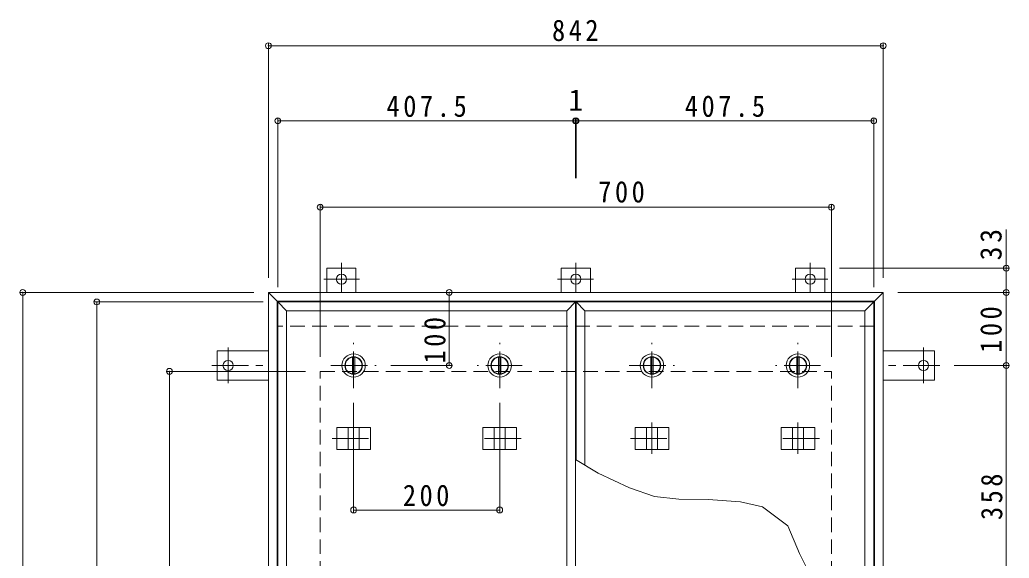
# Model space of a CAD drawing. Units: millimetres on the paper, enlarged 2 times, with parts at other scales. Extents: x -524 to 544, y -392 to 321.
# Drawn here: x -423.2 to -152.2, y 103 to 250.4 of the extents above; entities that cross this region are included whole.
import ezdxf
from ezdxf.enums import TextEntityAlignment as Align

# ---------------------------------------------------------------- set-up
doc = ezdxf.new("R2010")
doc.units = ezdxf.units.MM
doc.header["$LTSCALE"] = 2
doc.header["$PDMODE"] = 32
doc.header["$PDSIZE"] = 1.6
doc.linetypes.add('CHAIN1', pattern=[8, 5, -1, 1, -1])
doc.linetypes.add('DASHED2', pattern=[3, 2, -1])
for name, color, linetype, lineweight in [('0-1_躯体', 2, 'Continuous', 9), ('0-2_仕上', 3, 'Continuous', 9), ('0-3_建具', 4, 'Continuous', 9), ('0-5_寸法', 4, 'Continuous', 9), ('0-C', 2, 'Continuous', 9), ('0-E', 3, 'Continuous', 9), ('0-F', 7, 'Continuous', 9)]:
    doc.layers.add(name, color=color, linetype=linetype, lineweight=lineweight)
doc.styles.add('ＭＳ ゴシック', font='')
doc.styles.get('ＭＳ ゴシック').set_extended_font_data('MS Gothic')

msp = doc.modelspace()

# ---------------------------------------------------------------- linework, layer by layer
at = {"layer": '0-1_躯体', "linetype": 'DASHED2'}
for p, q in [((-189.094, 166.566), (-352.694, 166.566)), ((-340.894, 14.166), (-340.894, 154.166)), ((-340.894, 154.166), (-200.894, 154.166)), ((-200.894, 14.166), (-200.894, 154.166))]:
    msp.add_line(p, q, dxfattribs=at)
at = {"layer": '0-1_躯体', "linetype": 'CHAIN1'}
for p, q in [((-291.744, 149.566), (-291.744, 161.966)), ((-285.544, 155.766), (-297.944, 155.766))]:
    msp.add_line(p, q, dxfattribs=at)
at = {"layer": '0-1_躯体'}
for p, q in [((-292.044, 158.047), (-292.044, 153.486)), ((-291.444, 158.047), (-291.444, 153.486))]:
    msp.add_line(p, q, dxfattribs=at)
for radius in [3.2, 2.4, 2.3]:
    msp.add_circle((-291.744, 155.766), radius, dxfattribs=at)
at = {"layer": '0-2_仕上'}
for p, q in [((-352.494, 173.166), (-350.094, 170.766)), ((-352.494, 173.166), (-270.994, 173.166)), ((-352.494, -4.834), (-352.494, 173.166)), ((-350.094, -2.434), (-350.094, 170.766)), ((-350.094, 170.766), (-273.394, 170.766)), ((-273.394, 170.766), (-270.994, 173.166)), ((-273.394, 170.766), (-273.394, -2.434)), ((-268.394, 170.766), (-270.794, 173.166)), ((-189.294, 173.166), (-270.794, 173.166)), ((-270.794, 173.166), (-270.794, 129.886)), ((-191.694, 170.766), (-268.394, 170.766)), ((-268.394, 170.766), (-268.394, 128.47)), ((-189.294, 173.166), (-191.694, 170.766)), ((-191.694, 89.25), (-191.694, 170.766)), ((-189.294, 88.32), (-189.294, 173.166))]:
    msp.add_line(p, q, dxfattribs=at)
msp.add_lwpolyline([(-270.994, 173.166), (-270.994, -4.834), (-352.494, -4.834)], dxfattribs=at)
at = {"layer": '0-3_建具', "color": 2}
for p, q in [((-355.094, 175.766), (-352.694, 173.366)), ((-355.094, -7.434), (-355.094, 175.766)), ((-186.694, 175.766), (-355.094, 175.766)), ((-186.694, 175.766), (-189.094, 173.366)), ((-186.694, -7.434), (-186.694, 175.766)), ((-352.694, -5.034), (-352.694, 173.366)), ((-189.094, 173.366), (-352.694, 173.366)), ((-189.094, -5.034), (-189.094, 173.366))]:
    msp.add_line(p, q, dxfattribs=at)
at = {"layer": '0-3_建具'}
for p, q in [((-336.362, 138.766), (-336.362, 132.766)), ((-336.362, 138.766), (-327.126, 138.766)), ((-333.244, 138.766), (-333.244, 132.766)), ((-330.244, 138.766), (-330.244, 132.766)), ((-327.126, 138.766), (-327.126, 132.766)), ((-287.126, 138.766), (-296.362, 138.766)), ((-296.362, 138.766), (-296.362, 132.766)), ((-293.244, 138.766), (-293.244, 132.766)), ((-290.244, 138.766), (-290.244, 132.766)), ((-287.126, 138.766), (-287.126, 132.766)), ((-254.662, 138.766), (-254.662, 132.766)), ((-254.662, 138.766), (-245.426, 138.766)), ((-251.544, 138.766), (-251.544, 132.766)), ((-248.544, 138.766), (-248.544, 132.766)), ((-245.426, 138.766), (-245.426, 132.766)), ((-205.426, 138.766), (-214.662, 138.766)), ((-214.662, 138.766), (-214.662, 132.766)), ((-211.544, 138.766), (-211.544, 132.766)), ((-208.544, 138.766), (-208.544, 132.766)), ((-205.426, 138.766), (-205.426, 132.766)), ((-336.362, 132.766), (-327.126, 132.766)), ((-287.126, 132.766), (-296.362, 132.766)), ((-254.662, 132.766), (-245.426, 132.766)), ((-205.426, 132.766), (-214.662, 132.766))]:
    msp.add_line(p, q, dxfattribs=at)
at = {"layer": '0-3_建具', "linetype": 'CHAIN1'}
for p, q in [((-331.744, 140.19), (-331.744, 131.542)), ((-291.744, 140.19), (-291.744, 131.542)), ((-250.044, 140.19), (-250.044, 131.542)), ((-210.044, 140.19), (-210.044, 131.542)), ((-337.626, 135.766), (-325.862, 135.766)), ((-285.862, 135.766), (-297.626, 135.766)), ((-255.926, 135.766), (-244.162, 135.766)), ((-204.162, 135.766), (-215.926, 135.766))]:
    msp.add_line(p, q, dxfattribs=at)
at = {"layer": '0-5_寸法', "color": 7}
for p, q in [((-152.99, 182.406), (-152.99, 193.038)), ((-264.742, 126.316), (-270.994, 130.004))]:
    msp.add_line(p, q, dxfattribs=at)
msp.add_lwpolyline([(-189.094, 88.243), (-196.002, 90.918), (-202.049, 94.202), (-206.563, 98.05), (-209.634, 104.34), (-212.797, 111.832), (-219.79, 117.076), (-225.783, 118.408), (-234.607, 119.074), (-242.682, 119.157), (-249.341, 119.906), (-256.167, 122.237), (-264.742, 126.316)], dxfattribs=at)
at = {"layer": '0-C', "linetype": 'CHAIN1'}
for p, q in [((-331.744, 149.566), (-331.744, 161.966)), ((-250.044, 149.566), (-250.044, 161.966)), ((-210.044, 149.566), (-210.044, 161.966)), ((-337.944, 155.766), (-325.544, 155.766)), ((-256.244, 155.766), (-243.844, 155.766)), ((-203.844, 155.766), (-216.244, 155.766))]:
    msp.add_line(p, q, dxfattribs=at)
at = {"layer": '0-C'}
for p, q in [((-332.044, 158.047), (-332.044, 153.486)), ((-331.444, 158.047), (-331.444, 153.486)), ((-250.344, 158.047), (-250.344, 153.486)), ((-249.744, 158.047), (-249.744, 153.486)), ((-210.344, 158.047), (-210.344, 153.486)), ((-209.744, 158.047), (-209.744, 153.486))]:
    msp.add_line(p, q, dxfattribs=at)
for centre, radius in [((-331.744, 155.766), 3.2), ((-331.744, 155.766), 2.4), ((-331.744, 155.766), 2.3), ((-250.044, 155.766), 3.2), ((-250.044, 155.766), 2.4), ((-250.044, 155.766), 2.3), ((-210.044, 155.766), 3.2), ((-210.044, 155.766), 2.4), ((-210.044, 155.766), 2.3)]:
    msp.add_circle(centre, radius, dxfattribs=at)
at = {"layer": '0-E'}
for p, q in [((-331.094, 182.406), (-339.094, 182.406)), ((-339.094, 175.766), (-339.094, 182.406)), ((-331.094, 175.766), (-331.094, 182.406)), ((-274.894, 182.406), (-266.894, 182.406)), ((-274.894, 175.766), (-274.894, 182.406)), ((-266.894, 175.766), (-266.894, 182.406)), ((-210.694, 182.406), (-202.694, 182.406)), ((-210.694, 175.766), (-210.694, 182.406)), ((-202.694, 175.766), (-202.694, 182.406)), ((-369.134, 159.766), (-369.134, 151.766)), ((-355.094, 159.766), (-369.134, 159.766)), ((-186.694, 159.766), (-172.654, 159.766)), ((-172.654, 159.766), (-172.654, 151.766)), ((-355.094, 151.766), (-369.134, 151.766)), ((-186.694, 151.766), (-172.654, 151.766))]:
    msp.add_line(p, q, dxfattribs=at)
at = {"layer": '0-E', "linetype": 'CHAIN1'}
for p, q in [((-335.094, 183.838), (-335.094, 175.806)), ((-270.894, 183.838), (-270.894, 175.806)), ((-206.694, 183.838), (-206.694, 175.806)), ((-330.126, 179.406), (-339.904, 179.406)), ((-275.862, 179.406), (-266.085, 179.406)), ((-211.662, 179.406), (-201.885, 179.406)), ((-366.134, 160.734), (-366.134, 150.957)), ((-175.654, 160.734), (-175.654, 150.957)), ((-370.566, 155.766), (-355.094, 155.766)), ((-171.222, 155.766), (-186.694, 155.766))]:
    msp.add_line(p, q, dxfattribs=at)
at = {"layer": '0-E'}
for centre in [(-335.094, 179.406), (-270.894, 179.406), (-206.694, 179.406), (-366.134, 155.766), (-175.654, 155.766)]:
    msp.add_circle(centre, 1.4, dxfattribs=at)
at = {"layer": '0-F'}
for p, q in [((-355.094, 243.909), (-355.094, 179.766)), ((-186.694, 243.909), (-186.694, 179.766)), ((-355.094, 243.309), (-186.694, 243.309)), ((-352.494, 223.35), (-352.494, 177.166)), ((-352.494, 222.75), (-270.994, 222.75)), ((-270.994, 223.35), (-270.994, 207.045)), ((-270.994, 222.75), (-270.794, 222.75)), ((-270.794, 223.35), (-270.794, 207.045)), ((-270.794, 222.75), (-189.294, 222.75)), ((-189.294, 223.35), (-189.294, 177.166)), ((-340.894, 199.709), (-340.894, 158.166)), ((-340.894, 199.109), (-200.894, 199.109)), ((-200.894, 199.709), (-200.894, 158.166)), ((-152.39, 182.406), (-198.694, 182.406)), ((-152.99, 175.766), (-152.99, 182.406)), ((-422.975, 175.766), (-359.094, 175.766)), ((-422.375, 175.766), (-422.375, -7.434)), ((-305.561, 175.766), (-305.561, 155.766)), ((-152.39, 175.766), (-182.694, 175.766)), ((-152.99, 175.766), (-152.99, 155.766)), ((-402.686, 173.166), (-356.494, 173.166)), ((-402.086, -4.834), (-402.086, 173.166)), ((-304.961, 155.766), (-321.544, 155.766)), ((-152.39, 155.766), (-167.222, 155.766)), ((-152.99, 155.766), (-152.99, 84.166)), ((-382.796, 154.166), (-344.894, 154.166)), ((-382.196, 14.166), (-382.196, 154.166)), ((-331.744, 115.601), (-331.744, 145.566)), ((-291.744, 115.601), (-291.744, 145.566)), ((-331.744, 116.201), (-291.744, 116.201))]:
    msp.add_line(p, q, dxfattribs=at)
for p in [(-355.094, 243.309), (-186.694, 243.309), (-352.494, 222.75), (-270.994, 222.75), (-270.794, 222.75), (-189.294, 222.75), (-340.894, 199.109), (-200.894, 199.109), (-152.99, 182.406), (-422.375, 175.766), (-305.561, 175.766), (-152.99, 175.766), (-402.086, 173.166), (-382.196, 154.166), (-305.561, 155.766), (-152.99, 155.766), (-331.744, 116.201), (-291.744, 116.201)]:
    msp.add_point(p, dxfattribs=at)

# ---------------------------------------------------------------- texts
at = {"layer": '0-F', "color": 2, "style": 'ＭＳ ゴシック'}
msp.add_text('1', height=5.865, dxfattribs=at).set_placement((-272.894, 223.75), align=Align.BOTTOM_LEFT)
at = {"layer": '0-F', "color": 2, "char_height": 5.865, "attachment_point": 7, "style": 'ＭＳ ゴシック'}
for s, insert in [('\\T1.27;\\W0.9;842', (-277.394, 244.509)), ('\\T1.28;\\W0.9;407.5', (-322.744, 223.75)), ('\\T1.28;\\W0.9;407.5', (-241.044, 223.75)), ('\\T1.27;\\W0.9;700', (-264.717, 200.309)), ('\\T1.27;\\W0.9;200', (-318.244, 117.201))]:
    msp.add_mtext(s, dxfattribs=dict(at, insert=insert))
at = {"layer": '0-F', "color": 2, "char_height": 5.865, "attachment_point": 7, "rotation": 90, "style": 'ＭＳ ゴシック'}
for s, insert in [('\\T1.27;\\W0.95;33', (-154.19, 184.538)), ('\\T1.27;\\W0.9;100', (-154.19, 159.266)), ('\\T1.27;\\W0.9;100', (-306.52, 156.323)), ('\\T1.27;\\W0.9;358', (-153.99, 113.466))]:
    msp.add_mtext(s, dxfattribs=dict(at, insert=insert))

doc.saveas('drawing.dxf')
